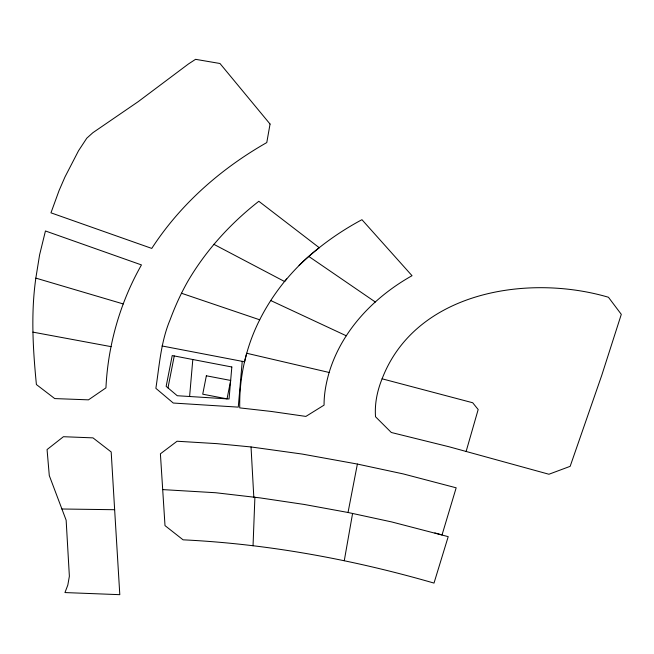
<?xml version="1.0" encoding="UTF-8"?>
<svg xmlns="http://www.w3.org/2000/svg" width="654" height="654" viewBox="0 0 654 654"><rect width="100%" height="100%" fill="white"/><g stroke="black" fill="none" stroke-linecap="round" stroke-linejoin="round"><path stroke-width="0.98" d="M253.041 545.788L254.897 497.269L253.809 497.146L251.038 446.96L216.907 443.641L177.071 441.237L160.402 453.819L165.004 525.612L183.087 539.828C268.075 543.915 352.326 559.497 434.003 583.09L448.211 536.648L391.648 521.925L348.034 512.483L304.118 504.438L259.965 497.874L215.697 492.74L162.699 489.601M189.603 396.504L192.807 359.512M242.233 361.343L238.269 407.131L173.261 403.036L155.873 388.337C159.388 365.251 160.933 341.56 170.097 319.79C175.059 306.432 180.929 293.409 188 281.024C206.141 250.114 230.641 223.308 258.829 201.285L319.266 247.727C306.473 257.619 294.831 269.023 284.613 281.539L213.833 244.31M35.839 278.113C30.795 313.429 32.945 349.203 36.403 384.552L54.723 398.58L88.486 399.847L105.94 387.871C107.984 344.895 120.181 302.344 141.46 264.927L45.445 230.968L39.592 254.88L35.839 278.113L123.263 303.947M344.274 560.691L352.58 513.488M348.034 512.483L357.378 464.062L302.091 454.048L251.038 446.96M167.98 387.896L174.258 355.956M466.114 451.489L478.172 409.535L472.695 402.75L382.099 378.805C377.219 390.83 374.57 403.747 375.527 416.753L391.313 432.49L449.118 446.788L548.927 474.248L570.157 466.335L601.737 375.371L621.3 314.353L608.441 297.251C528.097 273.56 415.682 291.414 382.099 378.805M329.142 372.469C326.084 383.072 323.983 394.043 324.073 405.12L305.884 416.418L271.157 411.431L239.74 407.892C239.364 389.449 241.727 371.006 246.722 353.266L329.142 372.469C341.878 330.286 374.219 296.908 412.028 275.702L361.948 219.695C339.009 231.966 317.754 247.261 299.074 265.377M286.665 278.906C266.701 302.916 251.349 331.169 244.612 361.801L162.012 345.958M61.901 509L114.646 509.719L119.805 594.674L64.95 592.565L67.812 585.117L69.373 576.248L66.144 520.208L49.287 475.564L47.063 449.568L63.43 436.709L92.982 437.869L111.188 451.963L114.646 509.719M32.896 332.126L111.115 346.653M357.378 464.062L403.322 473.937L456.173 487.81L442.039 534.923L434.861 532.928M181.428 293.237L259.703 319.798M270.813 300.57L346.252 335.772M308.86 256.474L375.355 302.034M231.827 366.992L229.055 398.989L177.25 395.727L166.157 386.351L172.215 355.563L231.827 366.992M270.053 124.047L266.783 142.564C221.027 168.618 180.529 204.056 151.769 248.414L50.963 212.828L59.073 190.559L64.926 177.071L78.529 150.747L86.778 138.198L92.843 132.729L138.215 101.648L188.516 63.92L195.571 59.326L219.973 63.495L270.053 124.047M206.353 375.788L202.732 394.198L227.044 398.858L230.666 380.448L206.353 375.788"/></g></svg>
